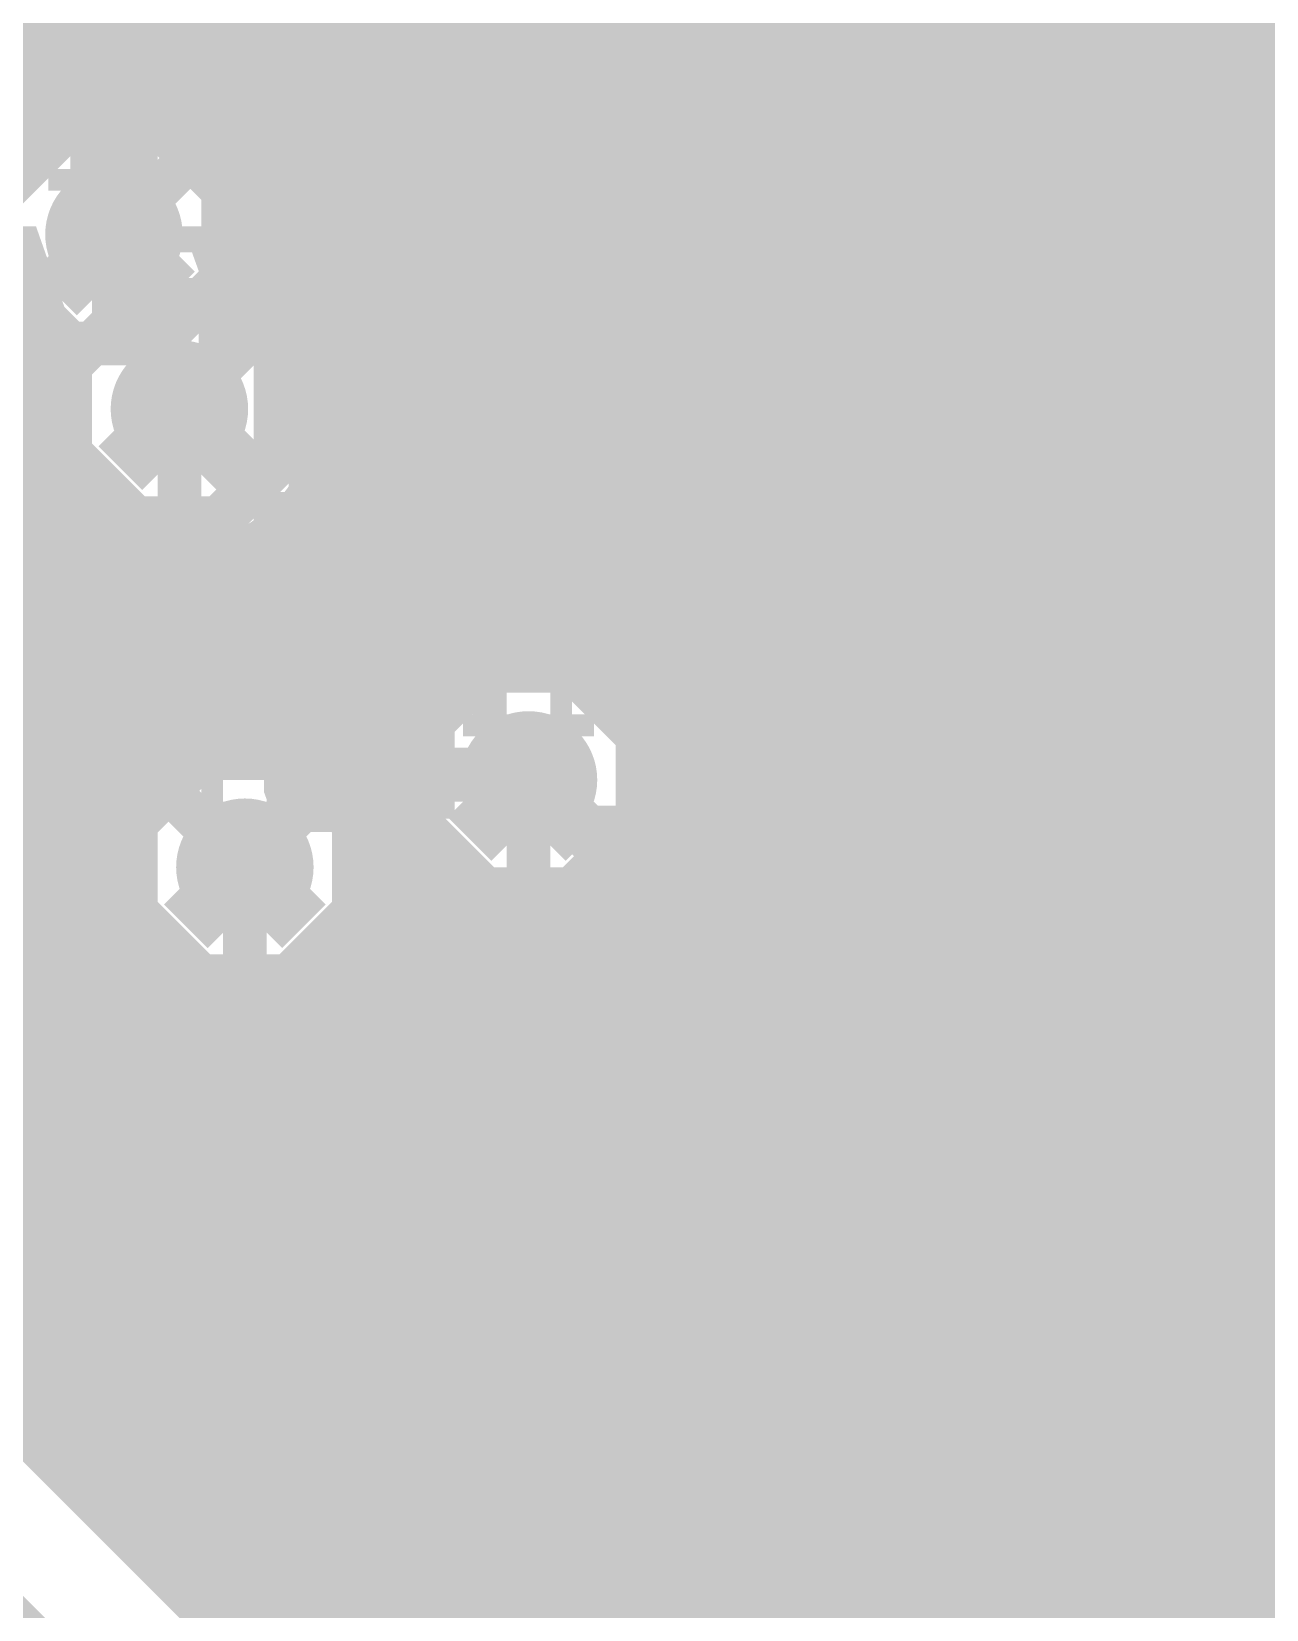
# Model space of a CAD drawing. Extents: x -5 to 157, y -120 to 103.
# Drawn here: x 5.49 to 12.68, y -13.34 to -4.15 of the extents above; entities that cross this region are included whole.
import ezdxf

# ---------------------------------------------------------------- set-up
doc = ezdxf.new("R2010")
doc.units = 0
doc.header["$MEASUREMENT"] = 0
doc.layers.get('0').update_dxf_attribs({"linetype": 'CONTINUOUS'})
for name, color, linetype in [('22-304-2_BOT', 7, 'CONTINUOUS'), ('22-304-2_DRD', 7, 'CONTINUOUS'), ('22-304-2_DRL', 2, 'CONTINUOUS'), ('22-304-2_IN1', 4, 'CONTINUOUS'), ('22-304-2_IN2', 3, 'CONTINUOUS'), ('22-304-2_SMB', 5, 'CONTINUOUS'), ('22-304-2_SPB', 14, 'CONTINUOUS'), ('22-304-2_SSB', 12, 'CONTINUOUS'), ('22-304-2_TOP', 13, 'CONTINUOUS'), ('THRUHOLE_TAP', 7, 'CONTINUOUS')]:
    doc.layers.add(name, color=color, linetype=linetype)

# ---------------------------------------------------------------- blocks, each defined once
blk = doc.blocks.new('ROUND_39')
at = {"const_width": 0.40005}
blk.add_lwpolyline([(-0.200024, 0, 1), (0.200024, 0, 1)], format="xyb", close=True, dxfattribs=at)
blk = doc.blocks.new('RECTANGLE_47')
blk.add_solid([(0.4064, 0.4826), (0.4064, -0.4826), (-0.4064, 0.4826), (-0.4064, -0.4826)])
blk = doc.blocks.new('RECTANGLE_48')
blk.add_solid([(0.508, 0.9017), (0.508, -0.9017), (-0.508, 0.9017), (-0.508, -0.9017)])
blk = doc.blocks.new('ROUND_87')
at = {"const_width": 0.10033}
blk.add_lwpolyline([(-0.050164, 0, 1), (0.050164, 0, 1)], format="xyb", close=True, dxfattribs=at)
blk = doc.blocks.new('ROUND_88')
at = {"const_width": 0.10033}
blk.add_lwpolyline([(-0.050164, 0, 1), (0.050164, 0, 1)], format="xyb", close=True, dxfattribs=at)
blk = doc.blocks.new('ROUND_38')
at = {"const_width": 0.40005}
blk.add_lwpolyline([(-0.200024, 0, 1), (0.200024, 0, 1)], format="xyb", close=True, dxfattribs=at)
blk = doc.blocks.new('ROUND_42')
at = {"const_width": 0.40005}
blk.add_lwpolyline([(-0.200024, 0, 1), (0.200024, 0, 1)], format="xyb", close=True, dxfattribs=at)
blk = doc.blocks.new('ROUND_80')
at = {"const_width": 0.10033}
blk.add_lwpolyline([(-0.050164, 0, 1), (0.050164, 0, 1)], format="xyb", close=True, dxfattribs=at)

msp = doc.modelspace()

# ---------------------------------------------------------------- linework, layer by layer
at = {"layer": '22-304-2_BOT'}
for points, const_width in [([(-1.016, 37.846), (-0.381, 37.211), (-0.381, 35.56), (-1.905, 34.036), (-1.905, 26.543), (5.334, 19.304), (5.334, 7.62), (6.477, 6.477), (6.477, -3.302), (5.207, -4.572), (5.207, -6.35), (7.366, -8.509), (8.382, -8.509)], 0.254), ([(-2.032, 37.592), (-1.905, 37.592), (-0.889, 36.576), (-0.889, 35.814), (-2.54, 34.163), (-2.54, 26.416), (4.826, 19.05), (4.826, 7.366), (5.969, 6.223), (5.969, -3.048), (4.572, -4.445), (4.572, -6.858), (6.731, -9.017)], 0.254), ([(6.35, -6.35), (6.731, -5.969), (6.731, -4.826), (7.493, -4.064), (7.493, 3.556), (8.382, 4.445), (8.382, 7.747), (6.858, 9.271), (6.858, 23.622), (6.223, 24.257)], 0.254), ([(6.096, 23.114), (6.35, 22.86), (6.35, 9.017), (7.874, 7.493), (7.874, 4.699), (6.985, 3.81), (6.985, -3.556), (5.969, -4.572), (5.969, -5.334)], 0.254), ([(8.382, -1.27), (8.255, -1.397), (8.255, -3.683), (9.144, -4.572), (9.144, -9.144), (10.033, -10.033), (10.033, -10.1092), (10.0838, -10.16)], 0.254), ([(10.0838, -3.175), (10.98804, -4.07924), (16.4338, -4.07924)], 0.254), ([(10.17524, -4.1656), (9.63168, -4.1656)], 0.254), ([(9.8552, -4.1656), (9.8552, -7.2644)], 0.254), ([(10.0838, -4.1656), (10.0838, -7.2644)], 0.254), ([(10.17524, -4.1656), (10.31494, -4.3053)], 0.254), ([(10.20064, -4.191), (9.652, -4.191)], 0.254), ([(-2.56286, -4.29514), (18.542, -25.4)], 0.254), ([(10.1854, -4.3053), (10.1854, -7.1247)], 0.254), ([(10.31494, -4.3053), (10.1854, -4.3053)], 0.254), ([(10.1854, -4.4196), (9.76122, -4.4196)], 0.254), ([(9.779, -4.572), (9.779, -7.2644)], 0.254), ([(10.1854, -4.6482), (9.779, -4.6482)], 0.254), ([(10.1854, -4.8768), (9.779, -4.8768)], 0.254), ([(10.1854, -5.1054), (9.779, -5.1054)], 0.254), ([(10.1854, -5.334), (9.779, -5.334)], 0.254), ([(10.1854, -5.5626), (9.779, -5.5626)], 0.254), ([(16.4338, -5.58038), (11.33602, -5.58038), (11.2014, -5.715)], 0.254), ([(7.8486, -5.715), (7.239, -6.3246), (7.239, -7.2136)], 0.254), ([(7.8486, -7.0612), (7.8486, -5.715)], 0.381), ([(11.2014, -5.715), (11.5062, -6.0198), (11.5062, -8.255)], 0.254), ([(10.1854, -5.7912), (9.779, -5.7912)], 0.254), ([(10.1854, -6.0198), (9.779, -6.0198)], 0.254), ([(10.0838, -10.16), (11.0998, -9.144), (12.192, -9.144), (15.25524, -6.08076), (16.4338, -6.08076)], 0.254), ([(10.1854, -6.2484), (9.779, -6.2484)], 0.254), ([(10.1854, -6.477), (9.779, -6.477)], 0.254), ([(10.1854, -6.7056), (9.779, -6.7056)], 0.254), ([(10.033, -6.858), (10.0838, -6.9088), (10.0838, -8.255)], 0.254), ([(10.033, -6.858), (10.0838, -6.9088), (10.0838, -8.255)], 0.254), ([(10.1854, -6.9342), (9.779, -6.9342)], 0.254), ([(6.87832, -7.1247), (7.62762, -7.874)], 0.254), ([(8.509, -7.1247), (6.87832, -7.1247)], 0.254), ([(8.509, -7.1628), (6.91642, -7.1628)], 0.254), ([(7.112, -7.1247), (7.112, -7.35584)], 0.254), ([(7.3406, -7.1247), (7.3406, -7.58444)], 0.254), ([(7.5692, -7.1247), (7.5692, -7.81304)], 0.254), ([(7.7978, -7.1247), (7.7978, -7.81304)], 0.254), ([(8.0264, -7.1247), (8.0264, -7.67334)], 0.254), ([(8.255, -7.1247), (8.255, -7.60984)], 0.254), ([(8.4836, -7.1247), (8.4836, -7.6073)], 0.254), ([(8.509, -7.1247), (8.509, -7.60984)], 0.254), ([(10.8712, -7.1628), (9.779, -7.1628)], 0.254), ([(10.8712, -7.1247), (10.1854, -7.1247)], 0.254), ([(10.3124, -7.1247), (10.3124, -7.2644)], 0.254), ([(10.541, -7.1247), (10.541, -7.2644)], 0.254), ([(10.7696, -7.1247), (10.7696, -7.2644)], 0.254), ([(10.8712, -7.1247), (10.8712, -7.2644)], 0.254), ([(10.5918, -7.2644), (9.779, -7.2644)], 0.254), ([(10.0838, -7.3279), (10.0838, -8.255)], 0.381), ([(10.8712, -7.2644), (10.5918, -7.2644)], 0.254), ([(4.1275, -7.31012), (5.82422, -9.00684)], 0.254), ([(8.509, -7.3914), (7.14502, -7.3914)], 0.254), ([(8.19912, -7.62), (7.37362, -7.62)], 0.254), ([(7.7597, -7.8486), (7.60222, -7.8486)], 0.254), ([(7.7343, -7.874), (7.62762, -7.874)], 0.254), ([(5.5118, -8.69442), (5.5118, -12.3698)], 0.254), ([(5.57784, -8.763), (1.905, -8.763)], 0.254), ([(5.7404, -8.92302), (5.7404, -12.5984)], 0.254), ([(5.80644, -8.9916), (2.1336, -8.9916)], 0.254), ([(7.7343, -9.144), (7.63016, -9.144)], 0.254), ([(7.7978, -9.20242), (7.7978, -14.6558)], 0.254), ([(5.84708, -9.2202), (2.3622, -9.2202)], 0.254), ([(7.81812, -9.2202), (7.61492, -9.2202)], 0.254), ([(7.5692, -9.36498), (7.5692, -14.4272)], 0.254), ([(8.0264, -9.34466), (8.0264, -14.8844)], 0.254), ([(5.93344, -9.4488), (2.5908, -9.4488)], 0.254), ([(8.58774, -9.4488), (7.52856, -9.4488)], 0.254), ([(8.255, -9.40816), (8.255, -15.113)], 0.254), ([(8.4836, -9.4107), (8.4836, -15.3416)], 0.254), ([(5.969, -9.50976), (5.969, -12.827)], 0.254), ([(6.1087, -9.6774), (2.8194, -9.6774)], 0.254), ([(8.77824, -9.6774), (7.3533, -9.6774)], 0.254), ([(8.6995, -9.59612), (9.1694, -10.06602)], 0.254), ([(8.7122, -9.60882), (8.7122, -15.5702)], 0.254), ([(6.1976, -9.75106), (6.1976, -13.0556)], 0.254), ([(7.3406, -9.6901), (7.3406, -14.1986)], 0.254), ([(7.112, -9.83996), (7.112, -13.97)], 0.254), ([(8.9408, -9.83742), (8.9408, -15.7988)], 0.254), ([(6.54812, -9.906), (3.048, -9.906)], 0.254), ([(6.4262, -9.87044), (6.4262, -13.2842)], 0.254), ([(6.6548, -9.92124), (6.6548, -13.5128)], 0.254), ([(6.8834, -9.91108), (6.8834, -13.7414)], 0.254), ([(9.00684, -9.906), (6.91388, -9.906)], 0.254), ([(9.1694, -10.1346), (3.2766, -10.1346)], 0.254), ([(9.1694, -10.06602), (9.1694, -11.1506)], 0.254), ([(15.621, -10.16), (11.5062, -10.16)], 0.254), ([(15.621, -10.16), (11.5062, -10.16)], 0.254), ([(9.1694, -10.3632), (3.5052, -10.3632)], 0.254), ([(9.1694, -10.5918), (3.7338, -10.5918)], 0.254), ([(9.1694, -10.8204), (3.9624, -10.8204)], 0.254), ([(14.9733, -10.795), (12.4206, -10.795)], 0.254), ([(14.9733, -10.795), (12.4206, -10.795)], 0.254), ([(12.4206, -10.795), (12.4206, -11.1506)], 0.254), ([(14.9987, -10.8204), (12.4206, -10.8204)], 0.254), ([(12.5984, -10.795), (12.5984, -19.4564)], 0.254), ([(9.1694, -11.049), (4.191, -11.049)], 0.254), ([(15.43812, -11.049), (12.4206, -11.049)], 0.254), ([(10.5918, -11.1506), (9.1694, -11.1506)], 0.254), ([(9.1694, -11.1506), (9.1694, -16.0274)], 0.254), ([(9.398, -11.1506), (9.398, -16.256)], 0.254), ([(9.6266, -11.1506), (9.6266, -16.4846)], 0.254), ([(9.8552, -11.1506), (9.8552, -16.7132)], 0.254), ([(10.0838, -11.1506), (10.0838, -16.9418)], 0.254), ([(10.3124, -11.1506), (10.3124, -17.1704)], 0.254), ([(10.541, -11.1506), (10.541, -17.399)], 0.254), ([(10.9982, -11.1506), (10.5918, -11.1506)], 0.254), ([(10.7696, -11.1506), (10.7696, -17.6276)], 0.254), ([(10.9982, -11.1506), (10.9982, -17.8562)], 0.254), ([(12.4206, -11.1506), (10.9982, -11.1506)], 0.254), ([(11.2268, -11.1506), (11.2268, -18.0848)], 0.254), ([(11.4554, -11.1506), (11.4554, -18.3134)], 0.254), ([(11.684, -11.1506), (11.684, -18.542)], 0.254), ([(11.9126, -11.1506), (11.9126, -18.7706)], 0.254), ([(12.1412, -11.1506), (12.1412, -18.9992)], 0.254), ([(12.3698, -11.1506), (12.3698, -19.2278)], 0.254), ([(15.7988, -11.2776), (4.4196, -11.2776)], 0.254), ([(15.7988, -11.5062), (4.6482, -11.5062)], 0.254), ([(15.7988, -11.7348), (4.8768, -11.7348)], 0.254), ([(15.7988, -11.9634), (5.1054, -11.9634)], 0.254), ([(15.7988, -12.192), (5.334, -12.192)], 0.254), ([(15.7988, -12.4206), (5.5626, -12.4206)], 0.254), ([(15.7988, -12.6492), (5.7912, -12.6492)], 0.254), ([(15.7988, -12.8778), (6.0198, -12.8778)], 0.254), ([(15.7988, -13.1064), (6.2484, -13.1064)], 0.254), ([(15.7988, -13.335), (6.477, -13.335)], 0.254)]:
    msp.add_lwpolyline(points, dxfattribs=dict(at, const_width=const_width))
at = {"layer": '22-304-2_BOT', "const_width": 0.254}
for points in [[(9.779, -4.572, 0.1754528), (9.63182, -4.16548)], [(9.779, -4.572, 0.1754528), (9.63182, -4.16548)], [(8.382, -7.60222, 0.2014867), (7.73449, -7.87419)], [(8.509, -7.60984, 0.0350931), (8.382, -7.60092)], [(5.82422, -9.017, 0.4142136), (6.731, -9.92378)], [(6.731, -9.92378, 0.373689), (7.63016, -9.144)], [(7.7343, -9.144, 0.2014867), (8.382, -9.41605)], [(8.382, -9.41578, 0.0500768), (8.56227, -9.39768)], [(8.56234, -9.398, 0.0936909), (8.6952, -9.5928)], [(8.56234, -9.398, 0.0936909), (8.6952, -9.5928)]]:
    msp.add_lwpolyline(points, format="xyb", dxfattribs=at)
at = {"layer": '22-304-2_DRD', "const_width": 0.254}
for points in [[(44.99864, -115.99926), (44.99864, 25.99944), (48.00092, 28.99918), (86.79942, 28.99918), (89.79916, 25.99944), (89.79916, -31.0007), (92.7989, -34.00044), (136.79932, -34.00044), (139.79906, -31.0007), (139.79906, 58.0009), (136.79932, 61.00064), (115.30076, 61.00064), (107.29976, 68.9991), (107.29976, 94.99854), (99.29876, 102.99954), (35.49904, 102.99954), (27.50058, 94.99854), (27.50058, 68.9991), (19.49958, 61.00064), (-1.99898, 61.00064), (-4.99872, 58.0009), (-4.99872, -2.99974), (18.00098, -25.99944), (18.00098, -115.99926)], [(5.715, -4.699), (5.334, -5.08)], [(6.223, -4.699), (5.715, -4.699)], [(6.604, -5.08), (6.223, -4.699)], [(5.715, -4.953), (5.715, -5.08)], [(5.842, -4.953), (5.715, -4.953)], [(5.842, -5.08), (5.842, -4.953)], [(6.096, -4.953), (6.096, -5.08)], [(6.223, -4.953), (6.096, -4.953)], [(6.223, -5.08), (6.223, -4.953)], [(5.715, -5.08), (5.842, -5.08)], [(6.096, -5.08), (6.223, -5.08)], [(6.604, -5.588), (6.604, -5.08)], [(5.842, -5.715), (5.588, -5.461)], [(6.35, -5.461), (6.096, -5.715)], [(5.334, -5.588), (5.715, -5.969)], [(6.223, -5.969), (6.604, -5.588)], [(6.096, -5.715), (5.715, -6.096)], [(6.096, -5.715), (5.842, -5.715)], [(6.604, -5.715), (6.096, -5.715)], [(6.985, -6.096), (6.604, -5.715)], [(5.715, -5.969), (6.223, -5.969)], [(6.096, -5.969), (6.096, -6.096)], [(6.223, -5.969), (6.096, -5.969)], [(6.223, -6.096), (6.223, -5.969)], [(6.477, -5.969), (6.477, -6.096)], [(6.604, -5.969), (6.477, -5.969)], [(6.604, -6.096), (6.604, -5.969)], [(5.715, -6.096), (5.715, -6.604)], [(6.096, -6.096), (6.223, -6.096)], [(6.477, -6.096), (6.604, -6.096)], [(6.985, -6.604), (6.985, -6.096)], [(9.779, -6.223), (9.398, -6.604)], [(9.779, -6.223), (9.398, -6.604)], [(10.287, -6.223), (9.779, -6.223)], [(10.287, -6.223), (9.779, -6.223)], [(10.668, -6.604), (10.287, -6.223)], [(10.668, -6.604), (10.287, -6.223)], [(6.223, -6.731), (5.969, -6.477)], [(6.731, -6.477), (6.477, -6.731)], [(9.779, -6.477), (9.779, -6.604)], [(9.906, -6.477), (9.779, -6.477)], [(9.779, -6.477), (9.779, -6.604)], [(9.906, -6.477), (9.779, -6.477)], [(9.906, -6.604), (9.906, -6.477)], [(9.906, -6.604), (9.906, -6.477)], [(10.16, -6.477), (10.16, -6.604)], [(10.287, -6.477), (10.16, -6.477)], [(10.16, -6.477), (10.16, -6.604)], [(10.287, -6.477), (10.16, -6.477)], [(10.287, -6.604), (10.287, -6.477)], [(10.287, -6.604), (10.287, -6.477)], [(5.715, -6.604), (6.096, -6.985)], [(6.985, -6.5786), (6.604, -6.9596)], [(6.604, -6.985), (6.985, -6.604)], [(7.493, -6.5786), (6.985, -6.5786)], [(7.874, -6.9596), (7.493, -6.5786)], [(9.398, -6.604), (9.398, -7.112)], [(9.398, -6.604), (9.398, -7.112)], [(9.779, -6.604), (9.906, -6.604)], [(9.779, -6.604), (9.906, -6.604)], [(10.16, -6.604), (10.287, -6.604)], [(10.16, -6.604), (10.287, -6.604)], [(10.668, -7.112), (10.668, -6.604)], [(10.668, -7.112), (10.668, -6.604)], [(6.477, -6.731), (6.223, -6.731)], [(6.985, -6.8326), (6.985, -6.9596)], [(7.112, -6.8326), (6.985, -6.8326)], [(7.112, -6.9596), (7.112, -6.8326)], [(7.366, -6.8326), (7.366, -6.9596)], [(7.493, -6.8326), (7.366, -6.8326)], [(7.493, -6.9596), (7.493, -6.8326)], [(6.096, -6.985), (6.604, -6.985)], [(6.604, -6.9596), (6.604, -7.4676)], [(6.985, -6.9596), (7.112, -6.9596)], [(7.366, -6.9596), (7.493, -6.9596)], [(7.874, -7.4676), (7.874, -6.9596)], [(9.906, -7.239), (9.652, -6.985)], [(9.906, -7.239), (9.652, -6.985)], [(10.414, -6.985), (10.16, -7.239)], [(10.414, -6.985), (10.16, -7.239)], [(9.398, -7.112), (9.779, -7.493)], [(9.398, -7.112), (9.779, -7.493)], [(10.287, -7.493), (10.668, -7.112)], [(10.287, -7.493), (10.668, -7.112)], [(10.16, -7.239), (9.906, -7.239)], [(10.16, -7.239), (9.906, -7.239)], [(7.112, -7.5946), (6.858, -7.3406)], [(7.62, -7.3406), (7.366, -7.5946)], [(6.604, -7.4676), (6.985, -7.8486)], [(7.493, -7.8486), (7.874, -7.4676)], [(9.779, -7.493), (10.287, -7.493)], [(9.779, -7.493), (10.287, -7.493)], [(7.366, -7.5946), (7.112, -7.5946)], [(6.985, -7.8486), (7.493, -7.8486)], [(8.128, -7.874), (7.747, -8.255)], [(8.636, -7.874), (8.128, -7.874)], [(9.017, -8.255), (8.636, -7.874)], [(8.128, -8.128), (8.128, -8.255)], [(8.255, -8.128), (8.128, -8.128)], [(8.255, -8.255), (8.255, -8.128)], [(8.509, -8.128), (8.509, -8.255)], [(8.636, -8.128), (8.509, -8.128)], [(8.636, -8.255), (8.636, -8.128)], [(7.747, -8.255), (7.747, -8.763)], [(8.128, -8.255), (8.255, -8.255)], [(8.509, -8.255), (8.636, -8.255)], [(9.017, -8.763), (9.017, -8.255)], [(6.477, -8.382), (6.096, -8.763)], [(6.985, -8.382), (6.477, -8.382)], [(7.366, -8.763), (6.985, -8.382)], [(6.477, -8.636), (6.477, -8.763)], [(6.604, -8.636), (6.477, -8.636)], [(6.604, -8.763), (6.604, -8.636)], [(6.858, -8.636), (6.858, -8.763)], [(6.985, -8.636), (6.858, -8.636)], [(6.985, -8.763), (6.985, -8.636)], [(8.255, -8.89), (8.001, -8.636)], [(8.763, -8.636), (8.509, -8.89)], [(6.096, -8.763), (6.096, -9.271)], [(6.477, -8.763), (6.604, -8.763)], [(6.858, -8.763), (6.985, -8.763)], [(7.366, -9.271), (7.366, -8.763)], [(7.747, -8.763), (8.128, -9.144)], [(8.636, -9.144), (9.017, -8.763)], [(8.509, -8.89), (8.255, -8.89)], [(6.604, -9.398), (6.35, -9.144)], [(7.112, -9.144), (6.858, -9.398)], [(8.128, -9.144), (8.636, -9.144)], [(6.096, -9.271), (6.477, -9.652)], [(6.985, -9.652), (7.366, -9.271)], [(6.858, -9.398), (6.604, -9.398)], [(6.477, -9.652), (6.985, -9.652)]]:
    msp.add_lwpolyline(points, dxfattribs=at)
at = {"layer": '22-304-2_DRL', "const_width": 0.254}
msp.add_lwpolyline([(44.99864, -115.99926), (44.99864, 25.99944), (48.00092, 28.99918), (86.79942, 28.99918), (89.79916, 25.99944), (89.79916, -31.0007), (92.7989, -34.00044), (136.79932, -34.00044), (139.79906, -31.0007), (139.79906, 58.0009), (136.79932, 61.00064), (115.30076, 61.00064), (107.29976, 68.9991), (107.29976, 94.99854), (99.29876, 102.99954), (35.49904, 102.99954), (27.50058, 94.99854), (27.50058, 68.9991), (19.49958, 61.00064), (-1.99898, 61.00064), (-4.99872, 58.0009), (-4.99872, -2.99974), (18.00098, -25.99944), (18.00098, -115.99926)], dxfattribs=at)
at = {"layer": '22-304-2_IN1', "const_width": 0.254}
for points in [[(82.296, 102.362), (36.068, 102.362), (28.702, 94.996), (28.702, 68.326), (20.574, 60.198), (-1.778, 60.198), (-4.191, 57.785), (-4.191, -2.667), (18.669, -25.527)], [(4.445, 3.937), (4.445, -8.255), (12.192, -16.002)], [(5.588, 3.937), (5.588, -4.7117)], [(5.8166, 3.937), (5.8166, -4.62026)], [(6.0452, 3.937), (6.0452, -4.60756)], [(6.2738, 3.937), (6.2738, -4.67106)], [(6.5024, 3.937), (6.5024, -4.83616)], [(6.731, 3.937), (6.731, -5.7277)], [(6.9596, 3.937), (6.9596, -5.94868)], [(7.1882, 3.937), (7.1882, -6.48462)], [(7.4168, 3.937), (7.4168, -6.50494)], [(7.6454, 3.937), (7.6454, -6.60654)], [(9.7028, 3.937), (9.7028, -6.20776)], [(9.9314, 3.937), (9.9314, -6.1341)], [(10.16, 3.937), (10.16, -6.13918)], [(10.3886, 3.937), (10.3886, -6.22046)], [(10.6172, 3.937), (10.6172, -6.42112)], [(12.446, 3.937), (12.446, -16.002)], [(12.6746, 3.937), (12.6746, -16.002)], [(10.8458, 2.1209), (10.8458, -14.6558)], [(12.2174, 1.97612), (12.2174, -16.002)], [(11.0744, 1.73736), (11.0744, -14.8844)], [(11.9888, 1.69672), (11.9888, -15.7988)], [(11.303, 1.6002), (11.303, -15.113)], [(11.5316, 1.55702), (11.5316, -15.3416)], [(11.7602, 1.58496), (11.7602, -15.5702)], [(9.4742, 0.45212), (9.4742, -6.3881)], [(9.2456, 0.25146), (9.2456, -13.0556)], [(9.017, -1.62814), (9.017, -8.14832)], [(7.874, -1.79324), (7.874, -6.85292)], [(8.1026, -1.9431), (8.1026, -7.83336)], [(8.7884, -1.87452), (8.7884, -7.90194)], [(8.3312, -1.99644), (8.3312, -7.78002)], [(8.5598, -1.97866), (8.5598, -7.80034)], [(17.67332, -4.1148), (4.445, -4.1148)], [(25.17902, -4.3434), (4.445, -4.3434)], [(25.2222, -4.572), (4.445, -4.572)], [(5.47116, -4.8006), (4.445, -4.8006)], [(25.35936, -4.8006), (6.46684, -4.8006)], [(25.43556, -5.0292), (6.63194, -5.0292)], [(25.2603, -5.2578), (6.69544, -5.2578)], [(25.19172, -5.4864), (6.68274, -5.4864)], [(25.1968, -5.715), (6.70814, -5.715)], [(5.56768, -5.9436), (4.445, -5.9436)], [(5.588, -5.9563), (5.588, -9.398)], [(21.02612, -5.9436), (6.95452, -5.9436)], [(5.64134, -6.1722), (4.445, -6.1722)], [(9.78408, -6.1722), (7.05866, -6.1722)], [(20.74672, -6.1722), (10.28192, -6.1722)], [(5.62102, -6.4008), (4.445, -6.4008)], [(9.46404, -6.4008), (7.07644, -6.4008)], [(20.63496, -6.4008), (10.60196, -6.4008)], [(5.67436, -6.6294), (4.445, -6.6294)], [(9.33958, -6.6294), (7.67588, -6.6294)], [(20.60702, -6.6294), (10.72642, -6.6294)], [(5.82676, -6.858), (4.445, -6.858)], [(5.8166, -6.84784), (5.8166, -9.6266)], [(9.30402, -6.858), (7.87654, -6.858)], [(20.6502, -6.858), (10.76198, -6.858)], [(6.0452, -7.01294), (6.0452, -8.76808)], [(6.52018, -7.0866), (4.445, -7.0866)], [(6.2738, -7.07644), (6.2738, -8.44804)], [(6.5024, -7.06374), (6.5024, -8.32358)], [(9.33958, -7.0866), (7.95782, -7.0866)], [(20.20316, -7.0866), (10.72642, -7.0866)], [(6.5151, -7.3152), (4.445, -7.3152)], [(9.46404, -7.3152), (7.96036, -7.3152)], [(9.4742, -7.3279), (9.4742, -13.2842)], [(20.03806, -7.3152), (10.60196, -7.3152)], [(10.6172, -7.29488), (10.6172, -14.4272)], [(6.58876, -7.5438), (4.445, -7.5438)], [(9.78408, -7.5438), (7.88924, -7.5438)], [(9.7028, -7.50824), (9.7028, -13.5128)], [(19.97456, -7.5438), (10.28192, -7.5438)], [(10.3886, -7.49554), (10.3886, -14.1986)], [(7.874, -7.57174), (7.874, -7.98576)], [(9.9314, -7.57936), (9.9314, -13.7414)], [(10.16, -7.57682), (10.16, -13.97)], [(6.731, -7.73684), (6.731, -8.28802)], [(6.7691, -7.7724), (4.445, -7.7724)], [(7.6454, -7.81812), (7.6454, -11.4554)], [(19.98726, -7.7724), (7.7089, -7.7724)], [(6.9596, -7.8867), (6.9596, -8.32358)], [(7.4168, -7.92226), (7.4168, -8.76808)], [(7.85876, -8.001), (4.445, -8.001)], [(7.1882, -7.94004), (7.1882, -8.44804)], [(20.0787, -8.001), (8.90524, -8.001)], [(7.70636, -8.2296), (4.445, -8.2296)], [(20.29968, -8.2296), (9.0551, -8.2296)], [(6.2611, -8.4582), (4.6482, -8.4582)], [(7.65302, -8.4582), (7.2009, -8.4582)], [(36.322, -8.4582), (9.10844, -8.4582)], [(4.0005, -8.70712), (11.74242, -16.45158)], [(6.08076, -8.6868), (4.8768, -8.6868)], [(7.67334, -8.6868), (7.38124, -8.6868)], [(36.322, -8.6868), (9.09066, -8.6868)], [(6.0071, -8.9154), (5.1054, -8.9154)], [(7.77494, -8.9154), (7.45236, -8.9154)], [(36.322, -8.9154), (8.98652, -8.9154)], [(9.017, -8.86714), (9.017, -12.827)], [(7.874, -9.03224), (7.874, -11.684)], [(8.7884, -9.11352), (8.7884, -12.5984)], [(6.01218, -9.144), (5.334, -9.144)], [(8.02132, -9.144), (7.44982, -9.144)], [(8.1026, -9.1821), (8.1026, -11.9126)], [(8.5598, -9.21766), (8.5598, -12.3698)], [(36.322, -9.144), (8.74014, -9.144)], [(6.0452, -9.26592), (6.0452, -9.8552)], [(7.4168, -9.26592), (7.4168, -11.2268)], [(8.3312, -9.23544), (8.3312, -12.1412)], [(6.09346, -9.3726), (5.5626, -9.3726)], [(36.322, -9.3726), (7.36854, -9.3726)], [(6.2738, -9.58596), (6.2738, -10.0838)], [(7.1882, -9.58596), (7.1882, -10.9982)], [(6.29412, -9.6012), (5.7912, -9.6012)], [(36.322, -9.6012), (7.16788, -9.6012)], [(6.5024, -9.71042), (6.5024, -10.3124)], [(6.731, -9.74598), (6.731, -10.541)], [(6.9596, -9.71042), (6.9596, -10.7696)], [(36.322, -9.8298), (6.0198, -9.8298)], [(5.4102, -10.11682), (5.4102, -12.2682)], [(36.322, -10.0584), (6.2484, -10.0584)], [(5.52704, -10.2362), (3.3782, -10.2362)], [(36.322, -10.287), (6.477, -10.287)], [(5.6388, -10.34542), (5.6388, -12.4968)], [(5.75564, -10.4648), (3.6068, -10.4648)], [(5.8674, -10.57402), (5.8674, -12.7254)], [(36.322, -10.5156), (6.7056, -10.5156)], [(5.98424, -10.6934), (3.8354, -10.6934)], [(20.96008, -10.7442), (6.9342, -10.7442)], [(6.096, -10.80262), (6.096, -12.954)], [(6.21284, -10.922), (4.064, -10.922)], [(6.3246, -11.03122), (6.3246, -13.1826)], [(20.64004, -10.9728), (7.1628, -10.9728)], [(6.44144, -11.1506), (4.2926, -11.1506)], [(20.51558, -11.2014), (7.3914, -11.2014)], [(6.5532, -11.25982), (6.5532, -13.4112)], [(6.67004, -11.3792), (4.5212, -11.3792)], [(6.7818, -11.48842), (6.7818, -13.6398)], [(20.48002, -11.43), (7.62, -11.43)], [(6.89864, -11.6078), (4.7498, -11.6078)], [(20.51558, -11.6586), (7.8486, -11.6586)], [(7.0104, -11.71702), (7.0104, -13.8684)], [(7.12724, -11.8364), (4.9784, -11.8364)], [(7.239, -11.94562), (7.239, -14.097)], [(20.64004, -11.8872), (8.0772, -11.8872)], [(7.35584, -12.065), (5.207, -12.065)], [(20.96008, -12.1158), (8.3058, -12.1158)], [(7.4676, -12.17422), (7.4676, -14.3256)], [(7.58444, -12.2936), (5.4356, -12.2936)], [(7.6962, -12.40282), (7.6962, -14.5542)], [(36.322, -12.3444), (8.5344, -12.3444)], [(7.81304, -12.5222), (5.6642, -12.5222)], [(36.322, -12.573), (8.763, -12.573)], [(7.9248, -12.63142), (7.9248, -14.7828)], [(8.04164, -12.7508), (5.8928, -12.7508)], [(36.322, -12.8016), (8.9916, -12.8016)], [(8.1534, -12.86002), (8.1534, -15.0114)], [(8.27024, -12.9794), (6.1214, -12.9794)], [(36.322, -13.0302), (9.2202, -13.0302)], [(8.382, -13.08862), (8.382, -15.24)], [(8.49884, -13.208), (6.35, -13.208)], [(36.322, -13.2588), (9.4488, -13.2588)], [(8.6106, -13.31722), (8.6106, -15.4686)], [(8.72744, -13.4366), (6.5786, -13.4366)]]:
    msp.add_lwpolyline(points, dxfattribs=at)
for points in [[(5.969, -4.60502, 0.4142136), (5.24002, -5.334)], [(6.69798, -5.334, 0.4142136), (5.969, -4.60502)], [(5.24002, -5.334, 0.3082734), (5.7023, -6.01218)], [(6.6167, -5.66928, 0.1199872), (6.69833, -5.334)], [(7.07898, -6.35, 0.3086213), (6.6167, -5.66928)], [(5.7023, -6.01218, 0.1207704), (5.6195, -6.35)], [(10.033, -6.12902, 0.4142136), (9.30402, -6.858)], [(10.76198, -6.858, 0.4142136), (10.033, -6.12902)], [(5.62102, -6.35, 0.4142136), (6.35, -7.07898)], [(7.06374, -6.50494, 0.0534922), (7.08036, -6.35)], [(7.239, -6.48462, 0.0606864), (7.06399, -6.50594)], [(7.96798, -7.2136, 0.4142136), (7.239, -6.48462)], [(9.30402, -6.858, 0.4142136), (10.033, -7.58698)], [(10.033, -7.58698, 0.4142136), (10.76198, -6.858)], [(6.35, -7.07898, 0.0606859), (6.52501, -7.05766)], [(6.52526, -7.05866, 0.0534922), (6.50864, -7.2136)], [(6.51002, -7.2136, 0.4142136), (7.239, -7.94258)], [(7.239, -7.94258, 0.4142136), (7.96798, -7.2136)], [(8.382, -7.78002, 0.4142136), (7.65302, -8.509)], [(9.11098, -8.509, 0.4142136), (8.382, -7.78002)], [(6.731, -8.28802, 0.4142136), (6.00202, -9.017)], [(7.45998, -9.017, 0.4142136), (6.731, -8.28802)], [(7.65302, -8.509, 0.4142136), (8.382, -9.23798)], [(8.382, -9.23798, 0.4142136), (9.11098, -8.509)], [(6.00202, -9.017, 0.4142136), (6.731, -9.74598)], [(6.731, -9.74598, 0.4142136), (7.45998, -9.017)]]:
    msp.add_lwpolyline(points, format="xyb", dxfattribs=at)
at = {"layer": '22-304-2_IN2'}
for points, const_width in [([(5.5118, 22.27072), (5.5118, -4.41452)], 0.254), ([(5.7404, 22.15134), (5.7404, -4.33324)], 0.254), ([(10.0838, 9.51738), (10.0838, -14.01318)], 0.254), ([(12.3698, 6.86816), (12.3698, -16.29918)], 0.254), ([(5.969, 6.85292), (5.969, -4.30784)], 0.254), ([(12.5984, 6.84784), (12.5984, -16.52778)], 0.254), ([(6.1976, 6.58114), (6.1976, -4.33324)], 0.254), ([(6.4262, 6.43382), (6.4262, -4.41452)], 0.254), ([(7.3406, 6.45922), (7.3406, -6.08076)], 0.254), ([(6.6548, 6.36016), (6.6548, -4.56946)], 0.254), ([(6.8834, 6.33984), (6.8834, -4.86664)], 0.254), ([(7.112, 6.37032), (7.112, -5.66166)], 0.254), ([(10.3124, 5.82676), (10.3124, -14.24178)], 0.254), ([(12.1412, 5.50418), (12.1412, -16.07058)], 0.254), ([(10.541, 5.40766), (10.541, -14.47038)], 0.254), ([(10.7696, 5.2197), (10.7696, -14.69898)], 0.254), ([(11.9126, 5.2705), (11.9126, -15.84198)], 0.254), ([(10.9982, 5.11556), (10.9982, -14.92758)], 0.254), ([(11.684, 5.1435), (11.684, -15.61338)], 0.254), ([(11.2268, 5.07238), (11.2268, -15.15618)], 0.254), ([(11.4554, 5.08), (11.4554, -15.38478)], 0.254), ([(39.99992, -11.99896), (39.99992, -24.13), (18.415, -24.13), (0, -5.715), (0, 0)], 1.27), ([(7.5692, -1.89484), (7.5692, -7.88162)], 0.254), ([(7.7978, -2.11328), (7.7978, -7.66572)], 0.254), ([(8.0264, -3.4417), (8.0264, -7.54634)], 0.254), ([(9.8552, -3.76682), (9.8552, -13.78458)], 0.254), ([(8.255, -3.8608), (8.255, -7.49046)], 0.254), ([(8.4836, -4.0513), (8.4836, -7.48792)], 0.254), ([(9.6266, -4.0005), (9.6266, -13.55598)], 0.254), ([(8.7122, -4.15544), (8.7122, -7.53618)], 0.254), ([(9.398, -4.1275), (9.398, -8.36422)], 0.254), ([(8.87222, -4.191), (1.26238, -4.191)], 0.254), ([(8.9408, -4.19862), (8.9408, -7.64794)], 0.254), ([(24.88946, -4.191), (9.16178, -4.191)], 0.254), ([(9.1694, -4.18846), (9.1694, -7.85114)], 0.254), ([(5.50164, -4.4196), (1.26238, -4.4196)], 0.254), ([(24.88692, -4.4196), (6.43382, -4.4196)], 0.254), ([(24.93518, -4.6482), (6.731, -4.6482)], 0.254), ([(25.04694, -4.8768), (6.88848, -4.8768)], 0.254), ([(25.0063, -5.1054), (6.96976, -5.1054)], 0.254), ([(1.26238, -5.19176), (18.93824, -22.86762)], 0.254), ([(24.91994, -5.334), (6.99516, -5.334)], 0.254), ([(24.88946, -5.5626), (7.00786, -5.5626)], 0.254), ([(24.90978, -5.7912), (7.21106, -5.7912)], 0.254), ([(24.98852, -6.0198), (7.32028, -6.0198)], 0.254), ([(25.13584, -6.2484), (7.37108, -6.2484)], 0.254), ([(25.41524, -6.477), (7.36854, -6.477)], 0.254), ([(7.3406, -6.6167), (7.3406, -8.1915)], 0.254), ([(5.38734, -6.7056), (2.77368, -6.7056)], 0.254), ([(20.23364, -6.7056), (7.31266, -6.7056)], 0.254), ([(5.50672, -6.9342), (3.00228, -6.9342)], 0.254), ([(5.5118, -6.94182), (5.5118, -9.44118)], 0.254), ([(19.93646, -6.9342), (7.19328, -6.9342)], 0.254), ([(7.112, -7.0358), (7.112, -8.0645)], 0.254), ([(5.72262, -7.1628), (3.23088, -7.1628)], 0.254), ([(5.7404, -7.1755), (5.7404, -8.74776)], 0.254), ([(19.78152, -7.1628), (6.97484, -7.1628)], 0.254), ([(6.8834, -7.2263), (6.8834, -8.001)], 0.254), ([(5.969, -7.3025), (5.969, -8.32866)], 0.254), ([(6.1976, -7.36346), (6.1976, -8.1407)], 0.254), ([(6.4262, -7.37362), (6.4262, -8.03656)], 0.254), ([(6.6548, -7.33044), (6.6548, -7.99338)], 0.254), ([(19.70024, -7.3914), (3.45948, -7.3914)], 0.254), ([(7.86892, -7.62), (3.68808, -7.62)], 0.254), ([(19.67484, -7.62), (8.89508, -7.62)], 0.254), ([(7.59714, -7.8486), (3.91668, -7.8486)], 0.254), ([(19.70024, -7.8486), (9.16686, -7.8486)], 0.254), ([(6.31952, -8.0772), (4.14528, -8.0772)], 0.254), ([(7.44982, -8.0772), (7.14248, -8.0772)], 0.254), ([(19.78152, -8.0772), (9.31164, -8.0772)], 0.254), ([(5.99186, -8.3058), (4.37388, -8.3058)], 0.254), ([(19.93646, -8.3058), (9.38784, -8.3058)], 0.254), ([(5.82422, -8.5344), (4.60248, -8.5344)], 0.254), ([(20.23364, -8.5344), (9.40816, -8.5344)], 0.254), ([(9.398, -8.65378), (9.398, -13.32738)], 0.254), ([(5.73532, -8.763), (4.83108, -8.763)], 0.254), ([(38.36416, -8.763), (9.37514, -8.763)], 0.254), ([(5.70484, -8.9916), (5.05968, -8.9916)], 0.254), ([(37.97554, -8.9916), (9.28624, -8.9916)], 0.254), ([(9.1694, -9.16686), (9.1694, -13.09878)], 0.254), ([(5.72516, -9.2202), (5.28828, -9.2202)], 0.254), ([(5.7404, -9.2837), (5.7404, -9.66978)], 0.254), ([(15.20952, -9.2202), (9.12114, -9.2202)], 0.254), ([(7.7978, -9.35228), (7.7978, -11.72718)], 0.254), ([(8.9408, -9.37006), (8.9408, -12.87018)], 0.254), ([(5.79882, -9.4488), (5.51688, -9.4488)], 0.254), ([(7.97052, -9.4488), (7.66064, -9.4488)], 0.254), ([(8.0264, -9.47166), (8.0264, -11.95578)], 0.254), ([(8.7122, -9.47928), (8.7122, -12.64158)], 0.254), ([(14.88186, -9.4488), (8.79348, -9.4488)], 0.254), ([(8.255, -9.52754), (8.255, -12.18438)], 0.254), ([(8.4836, -9.53008), (8.4836, -12.41298)], 0.254), ([(5.94614, -9.6774), (5.74548, -9.6774)], 0.254), ([(14.71422, -9.6774), (7.51586, -9.6774)], 0.254), ([(7.5692, -9.60882), (7.5692, -11.49858)], 0.254), ([(5.969, -9.7028), (5.969, -9.89838)], 0.254), ([(7.3406, -9.8425), (7.3406, -11.26998)], 0.254), ([(6.21792, -9.906), (5.97408, -9.906)], 0.254), ([(6.1976, -9.8933), (6.1976, -10.12698)], 0.254), ([(14.62532, -9.906), (7.24408, -9.906)], 0.254), ([(6.4262, -9.99744), (6.4262, -10.35558)], 0.254), ([(6.6548, -10.04062), (6.6548, -10.58418)], 0.254), ([(6.8834, -10.03046), (6.8834, -10.81278)], 0.254), ([(7.112, -9.9695), (7.112, -11.04138)], 0.254), ([(14.59484, -10.1346), (6.20268, -10.1346)], 0.254), ([(14.61516, -10.3632), (6.43128, -10.3632)], 0.254), ([(14.68882, -10.5918), (6.65988, -10.5918)], 0.254), ([(14.83614, -10.8204), (6.88848, -10.8204)], 0.254), ([(15.10792, -11.049), (7.11708, -11.049)], 0.254), ([(20.193, -11.2776), (7.34568, -11.2776)], 0.254), ([(20.18538, -11.5062), (7.57428, -11.5062)], 0.254), ([(20.22856, -11.7348), (7.80288, -11.7348)], 0.254), ([(20.3327, -11.9634), (8.03148, -11.9634)], 0.254), ([(20.52066, -12.192), (8.26008, -12.192)], 0.254), ([(20.93976, -12.4206), (8.48868, -12.4206)], 0.254), ([(21.19884, -12.6492), (8.71728, -12.6492)], 0.254), ([(21.21408, -12.8778), (8.94588, -12.8778)], 0.254), ([(19.13128, -13.1064), (9.17448, -13.1064)], 0.254), ([(18.87728, -13.335), (9.40308, -13.335)], 0.254)]:
    msp.add_lwpolyline(points, dxfattribs=dict(at, const_width=const_width))
at = {"layer": '22-304-2_IN2', "const_width": 0.254}
for points in [[(7.99084, -3.175, 0.4142136), (9.017, -4.20116)], [(9.017, -4.20116, 0.4142136), (10.04316, -3.175)], [(5.969, -4.30784, 0.4142136), (4.94284, -5.334)], [(6.99516, -5.334, 0.4142136), (5.969, -4.30784)], [(6.97484, -5.53466, 0.0492673), (6.99466, -5.334)], [(7.37616, -6.35, 0.233329), (6.97419, -5.53551)], [(5.32384, -6.35, 0.4142136), (6.35, -7.37616)], [(6.35, -7.37616, 0.4142136), (7.37616, -6.35)], [(8.382, -7.48284, 0.3362792), (7.39394, -8.23214)], [(9.40816, -8.509, 0.4142136), (8.382, -7.48284)], [(6.731, -7.99084, 0.4142136), (5.70484, -9.017)], [(7.39394, -8.23214, 0.1771659), (6.731, -7.98963)], [(8.382, -9.53516, 0.4142136), (9.40816, -8.509)], [(5.70484, -9.017, 0.4142136), (6.731, -10.04316)], [(6.731, -10.04316, 0.3369438), (7.71906, -9.29132)], [(7.71906, -9.29132, 0.1775781), (8.382, -9.53443)]]:
    msp.add_lwpolyline(points, format="xyb", dxfattribs=at)
at = {"layer": '22-304-2_SSB', "const_width": 0.1524}
for points in [[(12.192, -7.112), (12.192, -4.318), (6.858, -4.318), (6.858, -7.112), (12.192, -7.112)], [(5.22478, -6.04012), (5.69976, -6.04012), (5.461, -5.36194), (5.34416, -5.36194), (5.34416, -6.37794)], [(6.06298, -6.20776), (6.1214, -6.37794), (6.477, -6.37794), (6.53796, -6.20776), (6.53796, -5.53212), (6.477, -5.36194), (6.1214, -5.36194), (6.06298, -5.53212)], [(12.2555, -9.0805), (9.3345, -9.0805), (9.3345, -7.4422), (12.2555, -7.4422), (12.2555, -9.0805)], [(6.97992, -8.22706), (6.91896, -8.05942), (6.91896, -7.88924), (6.97992, -7.71906), (7.33552, -7.71906), (7.39394, -7.88924), (7.39394, -8.05942), (7.33552, -8.22706), (6.97992, -8.22706), (6.91896, -8.39724), (6.91896, -8.56742), (6.97992, -8.73506), (7.33552, -8.73506), (7.39394, -8.56742), (7.39394, -8.39724), (7.33552, -8.22706)], [(7.75716, -8.39724), (8.23214, -8.39724), (7.99592, -7.71906), (7.87654, -7.71906), (7.87654, -8.73506)], [(8.59536, -8.56742), (8.65632, -8.73506), (9.01192, -8.73506), (9.07034, -8.56742), (9.07034, -7.88924), (9.01192, -7.71906), (8.65632, -7.71906), (8.59536, -7.88924)], [(12.2555, -10.9855), (9.3345, -10.9855), (9.3345, -9.3472), (12.2555, -9.3472), (12.2555, -10.9855)], [(10.32256, -12.41806), (10.32256, -11.40206), (10.44194, -11.57224)], [(11.04392, -12.41806), (11.04392, -11.40206), (11.16076, -11.57224)], [(9.36752, -12.41806), (9.83996, -12.41806), (9.36752, -11.74242), (9.36752, -11.57224), (9.42594, -11.40206), (9.78154, -11.40206), (9.83996, -11.57224)], [(12.11834, -11.91006), (11.76274, -11.91006), (11.64336, -11.74242), (11.64336, -11.57224), (11.76274, -11.40206), (12.11834, -11.40206), (12.11834, -12.41806)], [(11.82116, -11.91006), (11.64336, -12.41806)], [(10.20572, -12.41806), (10.44194, -12.41806)], [(10.92454, -12.41806), (11.16076, -12.41806)]]:
    msp.add_lwpolyline(points, dxfattribs=at)
at = {"layer": '22-304-2_TOP'}
for points, const_width in [([(16.129, 11.43), (15.494, 12.065), (4.191, 12.065), (2.159, 10.033), (2.159, 6.35), (6.477, 2.032), (6.477, -2.159), (3.683, -4.953), (3.683, -9.652), (15.113, -21.082), (19.177, -21.082), (20.193, -21.082)], 0.635), ([(9.017, -3.175), (6.985, -3.175), (5.207, -4.953), (5.207, -8.636), (6.731, -10.16), (15.621, -10.16)], 0.254), ([(5.969, -5.334), (6.731, -4.572), (21.59, -4.572), (21.844, -4.318), (25.908, -4.318)], 0.254), ([(25.91562, -5.58038), (21.844, -5.58038), (21.69922, -5.715), (6.985, -5.715), (6.35, -6.35)], 0.254), ([(21.69922, -6.35), (7.25678, -6.35)], 0.254), ([(7.3406, -6.35), (7.3406, -7.50824)], 0.254), ([(7.5692, -6.35), (7.5692, -7.27964)], 0.254), ([(7.7978, -6.35), (7.7978, -7.07644)], 0.254), ([(8.0264, -6.35), (8.0264, -6.99262)], 0.254), ([(8.255, -6.35), (8.255, -6.985)], 0.254), ([(8.4836, -6.35), (8.4836, -6.985)], 0.254), ([(8.7122, -6.35), (8.7122, -6.985)], 0.254), ([(8.9408, -6.35), (8.9408, -6.985)], 0.254), ([(9.1694, -6.35), (9.1694, -6.985)], 0.254), ([(9.398, -6.35), (9.398, -6.985)], 0.254), ([(9.6266, -6.35), (9.6266, -6.985)], 0.254), ([(9.8552, -6.35), (9.8552, -6.985)], 0.254), ([(10.0838, -6.35), (10.0838, -6.985)], 0.254), ([(10.3124, -6.35), (10.3124, -6.985)], 0.254), ([(10.541, -6.35), (10.541, -6.985)], 0.254), ([(10.7696, -6.35), (10.7696, -6.985)], 0.254), ([(10.9982, -6.35), (10.9982, -6.985)], 0.254), ([(11.2268, -6.35), (11.2268, -6.985)], 0.254), ([(11.4554, -6.35), (11.4554, -6.985)], 0.254), ([(11.684, -6.35), (11.684, -6.985)], 0.254), ([(11.9126, -6.35), (11.9126, -6.985)], 0.254), ([(12.1412, -6.35), (12.1412, -6.985)], 0.254), ([(12.3698, -6.35), (12.3698, -6.985)], 0.254), ([(12.5984, -6.35), (12.5984, -6.985)], 0.254), ([(22.21484, -6.477), (7.24916, -6.477)], 0.254), ([(21.98624, -6.7056), (7.18566, -6.7056)], 0.254), ([(7.112, -6.84276), (7.112, -7.73684)], 0.254), ([(20.10664, -6.9342), (7.04342, -6.9342)], 0.254), ([(20.0533, -6.985), (8.128, -6.985)], 0.254), ([(5.842, -7.10184), (5.842, -8.37184)], 0.254), ([(6.8834, -7.08406), (6.8834, -7.96544)], 0.254), ([(5.94614, -7.1628), (5.842, -7.1628)], 0.254), ([(5.969, -7.17296), (5.969, -8.49884)], 0.254), ([(7.67842, -7.17042), (6.74116, -8.11022)], 0.254), ([(7.68604, -7.1628), (6.75386, -7.1628)], 0.254), ([(6.1976, -7.24408), (6.1976, -8.28294)], 0.254), ([(6.4262, -7.25424), (6.4262, -8.16102)], 0.254), ([(6.6548, -7.20344), (6.6548, -8.11276)], 0.254), ([(7.45744, -7.3914), (5.842, -7.3914)], 0.254), ([(7.22884, -7.62), (5.842, -7.62)], 0.254), ([(6.731, -9.017), (8.128, -7.62), (20.701, -7.62)], 0.254), ([(7.00024, -7.8486), (5.842, -7.8486)], 0.254), ([(6.77164, -8.0772), (5.842, -8.0772)], 0.254), ([(20.0533, -8.255), (9.25322, -8.255)], 0.254), ([(9.398, -8.255), (9.398, -8.509)], 0.254), ([(9.6266, -8.255), (9.6266, -8.509)], 0.254), ([(9.8552, -8.255), (9.8552, -8.509)], 0.254), ([(10.0838, -8.255), (10.0838, -8.509)], 0.254), ([(10.3124, -8.255), (10.3124, -8.509)], 0.254), ([(10.541, -8.255), (10.541, -8.509)], 0.254), ([(10.7696, -8.255), (10.7696, -8.509)], 0.254), ([(10.9982, -8.255), (10.9982, -8.509)], 0.254), ([(11.2268, -8.255), (11.2268, -8.509)], 0.254), ([(11.4554, -8.255), (11.4554, -8.509)], 0.254), ([(11.684, -8.255), (11.684, -8.509)], 0.254), ([(11.9126, -8.255), (11.9126, -8.509)], 0.254), ([(12.1412, -8.255), (12.1412, -8.509)], 0.254), ([(12.3698, -8.255), (12.3698, -8.509)], 0.254), ([(12.5984, -8.255), (12.5984, -8.509)], 0.254), ([(6.16712, -8.3058), (5.842, -8.3058)], 0.254), ([(5.842, -8.37184), (5.97916, -8.509)], 0.254), ([(20.10664, -8.3058), (9.26592, -8.3058)], 0.254), ([(8.382, -8.509), (9.017, -9.144), (18.923, -9.144), (21.209, -11.43)], 0.254), ([(18.923, -8.509), (9.28878, -8.509)], 0.254), ([(4.7625, -9.08812), (6.28142, -10.60958)], 0.254), ([(4.5085, -9.3091), (15.45336, -20.2565)], 0.254), ([(5.5118, -9.83742), (5.5118, -10.3124)], 0.254), ([(5.57784, -9.906), (5.10286, -9.906)], 0.254), ([(5.80644, -10.1346), (5.33146, -10.1346)], 0.254), ([(5.7404, -10.06602), (5.7404, -10.541)], 0.254), ([(5.969, -10.29462), (5.969, -10.7696)], 0.254), ([(6.03504, -10.3632), (5.56006, -10.3632)], 0.254), ([(6.26364, -10.5918), (5.78866, -10.5918)], 0.254), ([(6.1976, -10.52322), (6.1976, -10.9982)], 0.254), ([(6.4262, -10.71626), (6.4262, -11.2268)], 0.254), ([(14.9987, -10.8204), (6.01726, -10.8204)], 0.254), ([(6.6548, -10.78992), (6.6548, -11.4554)], 0.254), ([(14.9733, -10.795), (6.731, -10.795)], 0.254), ([(6.8834, -10.795), (6.8834, -11.684)], 0.254), ([(7.112, -10.795), (7.112, -11.9126)], 0.254), ([(7.3406, -10.795), (7.3406, -12.1412)], 0.254), ([(7.5692, -10.795), (7.5692, -12.3698)], 0.254), ([(7.7978, -10.795), (7.7978, -12.5984)], 0.254), ([(8.0264, -10.795), (8.0264, -12.827)], 0.254), ([(8.255, -10.795), (8.255, -13.0556)], 0.254), ([(8.4836, -10.795), (8.4836, -13.2842)], 0.254), ([(8.7122, -10.795), (8.7122, -13.5128)], 0.254), ([(8.9408, -10.795), (8.9408, -13.7414)], 0.254), ([(9.1694, -10.795), (9.1694, -13.97)], 0.254), ([(9.398, -10.795), (9.398, -14.1986)], 0.254), ([(9.6266, -10.795), (9.6266, -14.4272)], 0.254), ([(9.8552, -10.795), (9.8552, -14.6558)], 0.254), ([(10.0838, -10.795), (10.0838, -14.8844)], 0.254), ([(10.3124, -10.795), (10.3124, -15.113)], 0.254), ([(10.541, -10.795), (10.541, -15.3416)], 0.254), ([(10.7696, -10.795), (10.7696, -15.5702)], 0.254), ([(10.9982, -10.795), (10.9982, -15.7988)], 0.254), ([(11.2268, -10.795), (11.2268, -16.0274)], 0.254), ([(11.4554, -10.795), (11.4554, -16.256)], 0.254), ([(11.684, -10.795), (11.684, -16.4846)], 0.254), ([(11.9126, -10.795), (11.9126, -16.7132)], 0.254), ([(12.1412, -10.795), (12.1412, -16.9418)], 0.254), ([(12.3698, -10.795), (12.3698, -17.1704)], 0.254), ([(12.5984, -10.795), (12.5984, -17.399)], 0.254), ([(15.43812, -11.049), (6.24586, -11.049)], 0.254), ([(20.15744, -11.2776), (6.47446, -11.2776)], 0.254), ([(20.30476, -11.5062), (6.70306, -11.5062)], 0.254), ([(20.35302, -11.7348), (6.93166, -11.7348)], 0.254), ([(20.47494, -11.9634), (7.16026, -11.9634)], 0.254), ([(20.71624, -12.192), (7.38886, -12.192)], 0.254), ([(21.3614, -12.4206), (7.61746, -12.4206)], 0.254), ([(21.31822, -12.6492), (7.84606, -12.6492)], 0.254), ([(21.33346, -12.8778), (8.07466, -12.8778)], 0.254), ([(19.4056, -13.1064), (8.30326, -13.1064)], 0.254), ([(19.0373, -13.335), (8.53186, -13.335)], 0.254)]:
    msp.add_lwpolyline(points, dxfattribs=dict(at, const_width=const_width))
at = {"layer": '22-304-2_TOP', "const_width": 0.254}
for points in [[(6.35, -7.25678, 0.4142136), (7.25678, -6.35)], [(8.128, -6.985, 0.1989124), (7.67899, -7.17099)], [(8.128, -6.985, 0.1989124), (7.67899, -7.17099)], [(5.842, -7.10184, 0.1496559), (6.35, -7.25737)], [(6.731, -8.11022, 0.2491149), (5.97965, -8.50933)], [(9.28878, -8.509, 0.0710399), (9.25254, -8.2552)], [(6.28142, -10.60958, 0.1989124), (6.731, -10.7958)]]:
    msp.add_lwpolyline(points, format="xyb", dxfattribs=at)

# ---------------------------------------------------------------- block references
at = {"layer": '22-304-2_BOT'}
for name, p in [('RECTANGLE_48', (7.8486, -5.715)), ('RECTANGLE_48', (11.2014, -5.715)), ('ROUND_39', (5.969, -5.334)), ('ROUND_39', (6.35, -6.35)), ('ROUND_39', (10.033, -6.858)), ('ROUND_39', (7.239, -7.2136)), ('RECTANGLE_47', (10.0838, -8.255)), ('RECTANGLE_47', (11.5062, -8.255)), ('ROUND_39', (8.382, -8.509)), ('ROUND_39', (6.731, -9.017)), ('RECTANGLE_47', (10.0838, -10.16)), ('RECTANGLE_47', (11.5062, -10.16))]:
    msp.add_blockref(name, p, dxfattribs=at)
at = {"layer": '22-304-2_DRL'}
for name, p in [('ROUND_87', (5.969, -5.334)), ('ROUND_88', (6.35, -6.35)), ('ROUND_88', (10.033, -6.858)), ('ROUND_88', (7.239, -7.2136)), ('ROUND_87', (8.382, -8.509)), ('ROUND_87', (6.731, -9.017))]:
    msp.add_blockref(name, p, dxfattribs=at)
at = {"layer": '22-304-2_IN1'}
for p in [(5.969, -5.334), (6.35, -6.35), (10.033, -6.858), (7.239, -7.2136), (8.382, -8.509), (6.731, -9.017)]:
    msp.add_blockref('ROUND_39', p, dxfattribs=at)
at = {"layer": '22-304-2_IN2'}
for name, p in [('ROUND_38', (5.969, -5.334)), ('ROUND_42', (6.35, -6.35)), ('ROUND_39', (10.033, -6.858)), ('ROUND_39', (7.239, -7.2136)), ('ROUND_38', (8.382, -8.509)), ('ROUND_38', (6.731, -9.017))]:
    msp.add_blockref(name, p, dxfattribs=at)
at = {"layer": '22-304-2_SMB'}
for name, p in [('RECTANGLE_48', (7.8486, -5.715)), ('RECTANGLE_48', (11.2014, -5.715)), ('RECTANGLE_47', (10.0838, -8.255)), ('RECTANGLE_47', (11.5062, -8.255)), ('RECTANGLE_47', (10.0838, -10.16)), ('RECTANGLE_47', (11.5062, -10.16))]:
    msp.add_blockref(name, p, dxfattribs=at)
at = {"layer": '22-304-2_SPB'}
for name, p in [('RECTANGLE_48', (7.8486, -5.715)), ('RECTANGLE_48', (11.2014, -5.715)), ('RECTANGLE_47', (10.0838, -8.255)), ('RECTANGLE_47', (11.5062, -8.255)), ('RECTANGLE_47', (10.0838, -10.16)), ('RECTANGLE_47', (11.5062, -10.16))]:
    msp.add_blockref(name, p, dxfattribs=at)
at = {"layer": '22-304-2_TOP'}
for p in [(5.969, -5.334), (6.35, -6.35), (10.033, -6.858), (7.239, -7.2136), (8.382, -8.509), (6.731, -9.017)]:
    msp.add_blockref('ROUND_39', p, dxfattribs=at)
at = {"layer": 'THRUHOLE_TAP'}
for p in [(5.969, -5.334), (6.35, -6.35), (10.033, -6.858), (7.239, -7.2136), (8.382, -8.509), (6.731, -9.017)]:
    msp.add_blockref('ROUND_80', p, dxfattribs=at)

doc.saveas('drawing.dxf')
